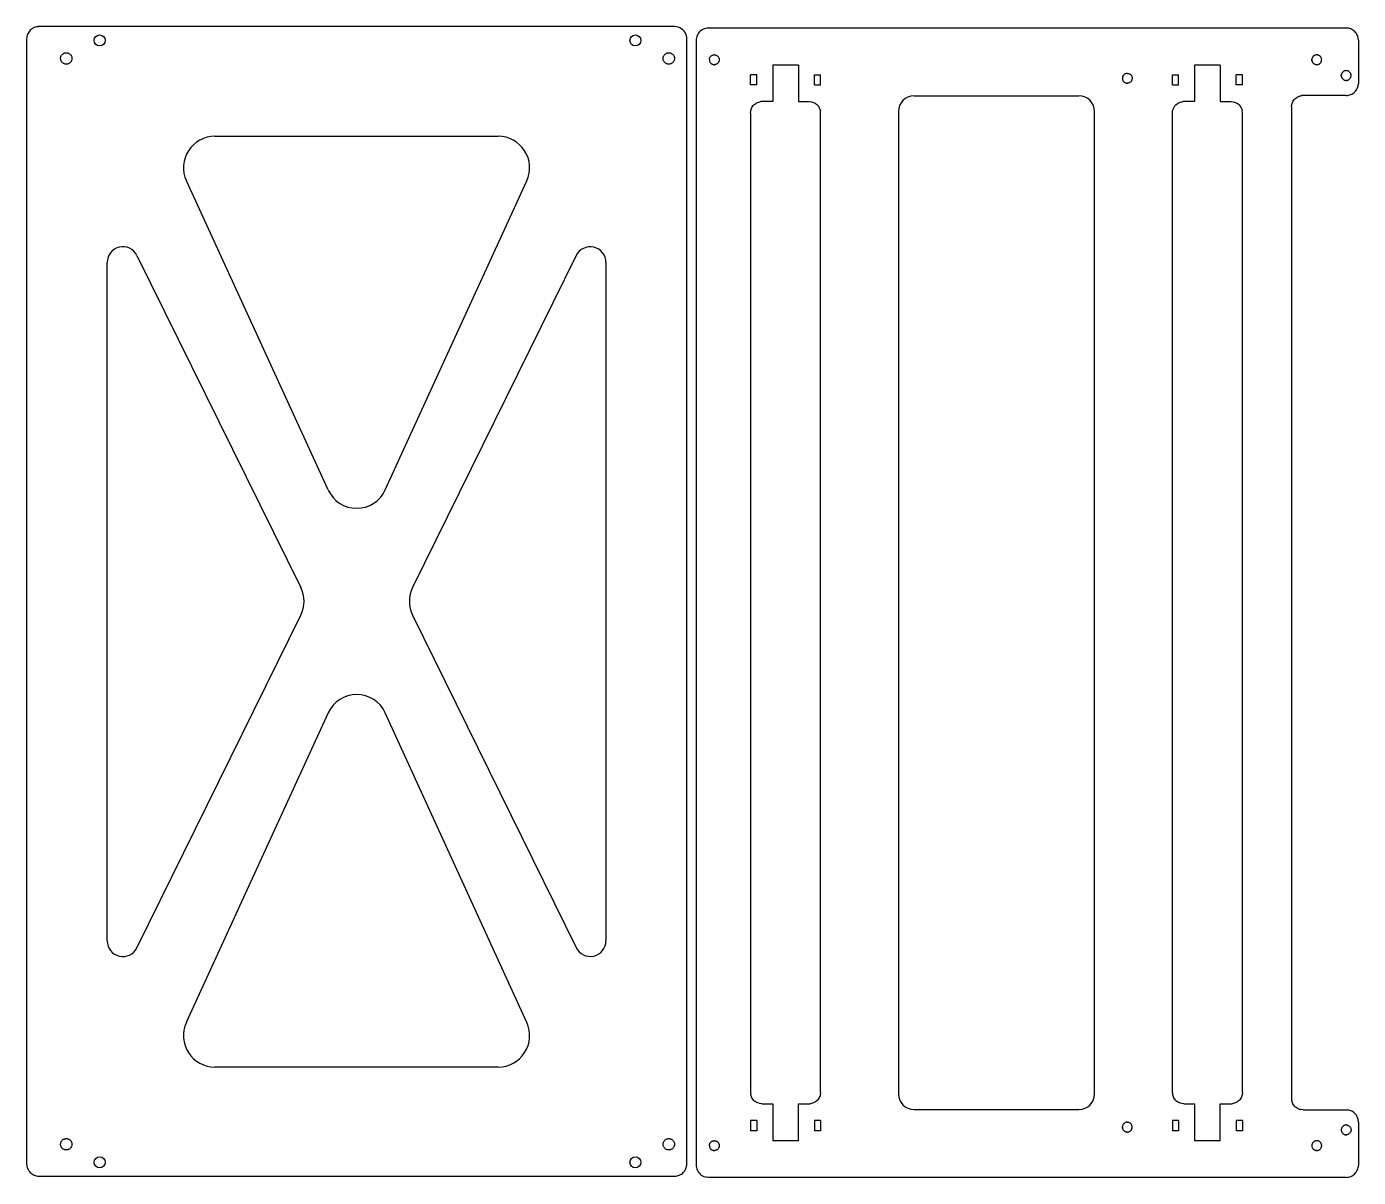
# Model space of a CAD drawing. Header units: millimetres. Extents: x -794 to 1477, y -521 to -225.
# Drawn here: x 516.4 to 855.6, y -520.2 to -227 of the extents above; entities that cross this region are included whole.
import ezdxf

# ---------------------------------------------------------------- set-up
doc = ezdxf.new("R2010")
doc.units = ezdxf.units.MM
doc.linetypes.add('HIDDEN', pattern=[9.525, 6.35, -3.175])
doc.layers.get('0').update_dxf_attribs({"color": 253, "lineweight": 70, "true_color": 0x8faf8f})
doc.layers.add('Hidden', color=98, linetype='Continuous', lineweight=70, true_color=0x054805)

msp = doc.modelspace()

# ---------------------------------------------------------------- linework, layer by layer
at = {"color": 98, "lineweight": -3, "true_color": 0x054805}
for p, q in [((518.27, -227.26), (517.99, -227.39)), ((518.55, -227.16), (518.27, -227.26)), ((518.85, -227.09), (518.55, -227.16)), ((519.15, -227.04), (518.85, -227.09)), ((519.3, -227.03), (519.15, -227.04)), ((519.38, -227.03), (519.3, -227.03)), ((519.42, -227.03), (519.38, -227.03)), ((519.43, -227.03), (519.42, -227.03)), ((681.45, -227.03), (519.45, -227.03)), ((681.91, -227.06), (681.45, -227.03)), ((682.35, -227.16), (681.91, -227.06)), ((682.77, -227.32), (682.35, -227.16)), ((516.37, -229.82), (516.36, -230.13)), ((516.36, -230.13), (516.36, -516.81)), ((516.41, -229.52), (516.37, -229.82)), ((516.49, -229.23), (516.41, -229.52)), ((516.59, -228.94), (516.49, -229.23)), ((516.72, -228.66), (516.59, -228.94)), ((516.88, -228.4), (516.72, -228.66)), ((517.06, -228.16), (516.88, -228.4)), ((517.26, -227.93), (517.06, -228.16)), ((517.49, -227.73), (517.26, -227.93)), ((517.73, -227.55), (517.49, -227.73)), ((517.99, -227.39), (517.73, -227.55)), ((683.17, -227.55), (682.77, -227.32)), ((683.53, -227.82), (683.17, -227.55)), ((683.84, -228.15), (683.53, -227.82)), ((684.1, -228.52), (683.84, -228.15)), ((684.31, -228.93), (684.1, -228.52)), ((684.46, -229.36), (684.31, -228.93)), ((684.54, -229.8), (684.46, -229.36)), ((684.55, -230.71), (684.54, -229.8)), ((684.55, -516.81), (684.55, -230.71)), ((687.01, -229.87), (686.96, -230.26)), ((686.96, -230.26), (686.96, -231.82)), ((687.11, -229.5), (687.01, -229.87)), ((687.26, -229.14), (687.11, -229.5)), ((687.45, -228.79), (687.26, -229.14)), ((687.68, -228.48), (687.45, -228.79)), ((687.95, -228.2), (687.68, -228.48)), ((688.26, -227.95), (687.95, -228.2)), ((688.59, -227.75), (688.26, -227.95)), ((688.94, -227.58), (688.59, -227.75)), ((689.31, -227.47), (688.94, -227.58)), ((689.7, -227.4), (689.31, -227.47)), ((690.09, -227.38), (689.7, -227.4)), ((852.54, -227.38), (690.09, -227.38)), ((852.84, -227.39), (852.54, -227.38)), ((853.14, -227.44), (852.84, -227.39)), ((853.44, -227.51), (853.14, -227.44)), ((853.72, -227.61), (853.44, -227.51)), ((854, -227.74), (853.72, -227.61)), ((854.26, -227.9), (854, -227.74)), ((854.5, -228.08), (854.26, -227.9)), ((854.73, -228.29), (854.5, -228.08)), ((854.93, -228.51), (854.73, -228.29)), ((855.12, -228.76), (854.93, -228.51)), ((855.27, -229.02), (855.12, -228.76)), ((855.4, -229.29), (855.27, -229.02)), ((855.5, -229.58), (855.4, -229.29)), ((855.58, -229.87), (855.5, -229.58)), ((855.62, -230.17), (855.58, -229.87)), ((855.63, -230.32), (855.62, -230.17)), ((855.64, -230.4), (855.63, -230.32)), ((855.64, -230.44), (855.64, -230.4)), ((855.64, -230.46), (855.64, -230.44)), ((855.64, -230.48), (855.64, -234.95)), ((525.33, -234.21), (525.43, -234.1)), ((525.43, -234.1), (525.53, -234.01)), ((525.53, -234.01), (525.65, -233.92)), ((525.65, -233.92), (525.77, -233.85)), ((525.77, -233.85), (525.9, -233.79)), ((525.9, -233.79), (526.03, -233.74)), ((526.03, -233.74), (526.17, -233.7)), ((526.17, -233.7), (526.31, -233.68)), ((526.31, -233.68), (526.45, -233.68)), ((526.45, -233.68), (526.6, -233.68)), ((526.6, -233.68), (526.74, -233.7)), ((526.74, -233.7), (526.88, -233.74)), ((526.88, -233.74), (527.01, -233.79)), ((527.01, -233.79), (527.14, -233.85)), ((527.14, -233.85), (527.26, -233.92)), ((527.26, -233.92), (527.37, -234.01)), ((527.37, -234.01), (527.48, -234.1)), ((527.48, -234.1), (527.58, -234.21)), ((678.83, -234.2), (678.93, -234.1)), ((678.93, -234.1), (679.03, -234.01)), ((679.03, -234.01), (679.14, -233.92)), ((679.14, -233.92), (679.26, -233.85)), ((679.26, -233.85), (679.39, -233.79)), ((679.39, -233.79), (679.52, -233.74)), ((679.52, -233.74), (679.66, -233.71)), ((679.66, -233.71), (679.8, -233.68)), ((679.8, -233.68), (679.95, -233.68)), ((679.95, -233.68), (680.09, -233.68)), ((680.09, -233.68), (680.24, -233.7)), ((680.24, -233.7), (680.37, -233.74)), ((680.37, -233.74), (680.51, -233.79)), ((680.51, -233.79), (680.64, -233.85)), ((680.64, -233.85), (680.76, -233.92)), ((680.76, -233.92), (680.87, -234.01)), ((680.87, -234.01), (680.98, -234.1)), ((680.98, -234.1), (681.07, -234.21)), ((686.96, -231.82), (686.96, -238.07)), ((525, -235.13), (525.01, -234.98)), ((525.01, -235.27), (525, -235.13)), ((525.01, -234.98), (525.03, -234.84)), ((525.03, -235.42), (525.01, -235.27)), ((525.03, -234.84), (525.07, -234.71)), ((525.07, -235.56), (525.03, -235.42)), ((525.07, -234.71), (525.11, -234.57)), ((525.12, -235.69), (525.07, -235.56)), ((525.11, -234.57), (525.18, -234.44)), ((525.18, -235.82), (525.12, -235.69)), ((525.18, -234.44), (525.25, -234.32)), ((525.25, -235.94), (525.18, -235.82)), ((525.25, -234.32), (525.33, -234.21)), ((525.34, -236.05), (525.25, -235.94)), ((525.43, -236.15), (525.34, -236.05)), ((525.53, -236.25), (525.43, -236.15)), ((525.64, -236.33), (525.53, -236.25)), ((525.76, -236.4), (525.64, -236.33)), ((525.89, -236.46), (525.76, -236.4)), ((526.02, -236.51), (525.89, -236.46)), ((526.16, -236.55), (526.02, -236.51)), ((526.31, -236.57), (526.16, -236.55)), ((526.45, -236.58), (526.31, -236.57)), ((526.74, -236.55), (526.45, -236.58)), ((526.87, -236.51), (526.74, -236.55)), ((527.01, -236.47), (526.87, -236.51)), ((527.14, -236.41), (527.01, -236.47)), ((527.26, -236.33), (527.14, -236.41)), ((527.37, -236.25), (527.26, -236.33)), ((527.48, -236.15), (527.37, -236.25)), ((527.57, -236.05), (527.48, -236.15)), ((527.66, -235.93), (527.57, -236.05)), ((527.58, -234.21), (527.66, -234.32)), ((527.66, -234.32), (527.73, -234.44)), ((527.73, -235.81), (527.66, -235.93)), ((527.73, -234.44), (527.79, -234.57)), ((527.79, -235.68), (527.73, -235.81)), ((527.79, -234.57), (527.84, -234.71)), ((527.84, -235.55), (527.79, -235.68)), ((527.84, -234.71), (527.88, -234.84)), ((527.88, -235.41), (527.84, -235.55)), ((527.88, -234.84), (527.9, -234.98)), ((527.9, -235.27), (527.88, -235.41)), ((527.9, -234.98), (527.9, -235.06)), ((527.9, -235.06), (527.9, -235.09)), ((527.9, -235.09), (527.9, -235.11)), ((527.9, -235.13), (527.9, -235.27)), ((678.5, -235.13), (678.51, -234.98)), ((678.53, -235.41), (678.5, -235.13)), ((678.51, -234.98), (678.53, -234.83)), ((678.53, -234.83), (678.57, -234.7)), ((678.56, -235.55), (678.53, -235.41)), ((678.61, -235.68), (678.56, -235.55)), ((678.57, -234.7), (678.62, -234.56)), ((678.67, -235.81), (678.61, -235.68)), ((678.62, -234.56), (678.68, -234.44)), ((678.75, -235.93), (678.67, -235.81)), ((678.68, -234.44), (678.75, -234.32)), ((678.75, -234.32), (678.83, -234.2)), ((678.83, -236.05), (678.75, -235.93)), ((678.93, -236.15), (678.83, -236.05)), ((679.03, -236.25), (678.93, -236.15)), ((679.15, -236.33), (679.03, -236.25)), ((679.27, -236.41), (679.15, -236.33)), ((679.4, -236.47), (679.27, -236.41)), ((679.53, -236.51), (679.4, -236.47)), ((679.67, -236.55), (679.53, -236.51)), ((679.81, -236.57), (679.67, -236.55)), ((679.95, -236.58), (679.81, -236.57)), ((679.99, -236.58), (679.97, -236.58)), ((680.02, -236.57), (679.99, -236.58)), ((680.09, -236.57), (680.02, -236.57)), ((680.24, -236.55), (680.09, -236.57)), ((680.37, -236.51), (680.24, -236.55)), ((680.51, -236.47), (680.37, -236.51)), ((680.64, -236.41), (680.51, -236.47)), ((680.76, -236.33), (680.64, -236.41)), ((680.87, -236.25), (680.76, -236.33)), ((680.98, -236.15), (680.87, -236.25)), ((681.07, -236.05), (680.98, -236.15)), ((681.07, -234.21), (681.16, -234.32)), ((681.16, -235.93), (681.07, -236.05)), ((681.16, -234.32), (681.23, -234.44)), ((681.23, -235.81), (681.16, -235.93)), ((681.23, -234.44), (681.29, -234.57)), ((681.29, -235.68), (681.23, -235.81)), ((681.29, -234.57), (681.34, -234.71)), ((681.34, -235.55), (681.29, -235.68)), ((681.34, -234.71), (681.38, -234.84)), ((681.38, -235.41), (681.34, -235.55)), ((681.38, -234.84), (681.4, -234.98)), ((681.4, -235.27), (681.38, -235.41)), ((681.4, -234.98), (681.4, -235.13)), ((681.4, -235.13), (681.4, -235.27)), ((690.3, -235.45), (690.31, -235.42)), ((690.3, -235.47), (690.3, -235.45)), ((690.3, -235.48), (690.31, -235.6)), ((690.31, -235.35), (690.33, -235.23)), ((690.31, -235.42), (690.31, -235.35)), ((690.31, -235.6), (690.33, -235.73)), ((690.33, -235.23), (690.36, -235.11)), ((690.33, -235.73), (690.36, -235.85)), ((690.36, -235.11), (690.4, -235)), ((690.36, -235.85), (690.4, -235.96)), ((690.4, -235), (690.45, -234.89)), ((690.4, -235.96), (690.45, -236.07)), ((690.45, -234.89), (690.51, -234.78)), ((690.45, -236.07), (690.52, -236.18)), ((690.51, -234.78), (690.59, -234.68)), ((690.52, -236.18), (690.59, -236.27)), ((690.59, -234.68), (690.67, -234.59)), ((690.59, -236.27), (690.67, -236.36)), ((690.67, -234.59), (690.76, -234.51)), ((690.67, -236.36), (690.76, -236.44)), ((690.76, -234.51), (690.86, -234.44)), ((690.76, -236.44), (690.86, -236.51)), ((690.86, -234.44), (690.96, -234.37)), ((690.86, -236.51), (690.96, -236.58)), ((690.96, -234.37), (691.08, -234.32)), ((690.96, -236.58), (691.07, -236.63)), ((691.07, -236.63), (691.18, -236.67)), ((691.08, -234.32), (691.19, -234.28)), ((691.18, -236.67), (691.3, -236.7)), ((691.19, -234.28), (691.31, -234.25)), ((691.3, -236.7), (691.43, -236.72)), ((691.31, -234.25), (691.43, -234.23)), ((691.55, -234.23), (691.43, -234.23)), ((691.55, -236.73), (691.43, -236.72)), ((691.55, -236.73), (691.68, -236.72)), ((691.57, -234.23), (691.58, -234.23)), ((691.58, -234.23), (691.62, -234.23)), ((691.62, -234.23), (691.68, -234.23)), ((691.68, -234.23), (691.8, -234.25)), ((691.8, -236.7), (691.68, -236.72)), ((691.8, -234.25), (691.92, -234.28)), ((691.92, -236.67), (691.8, -236.7)), ((691.92, -234.28), (692.03, -234.32)), ((692.03, -236.63), (691.92, -236.67)), ((692.03, -234.32), (692.14, -234.37)), ((692.14, -236.58), (692.03, -236.63)), ((692.14, -234.37), (692.25, -234.44)), ((692.25, -236.52), (692.14, -236.58)), ((692.25, -234.44), (692.35, -234.51)), ((692.35, -236.44), (692.25, -236.52)), ((692.35, -234.51), (692.44, -234.59)), ((692.44, -236.36), (692.35, -236.44)), ((692.44, -234.59), (692.52, -234.68)), ((692.52, -236.27), (692.44, -236.36)), ((692.52, -234.68), (692.59, -234.78)), ((692.59, -236.17), (692.52, -236.27)), ((692.59, -234.78), (692.66, -234.89)), ((692.66, -236.07), (692.59, -236.17)), ((692.66, -234.89), (692.71, -235)), ((692.71, -235.95), (692.66, -236.07)), ((692.71, -235), (692.75, -235.11)), ((692.75, -235.84), (692.71, -235.95)), ((692.75, -235.11), (692.78, -235.23)), ((692.78, -235.72), (692.75, -235.84)), ((692.78, -235.23), (692.8, -235.35)), ((692.8, -235.6), (692.78, -235.72)), ((692.8, -235.35), (692.8, -235.48)), ((692.8, -235.48), (692.8, -235.6)), ((706.43, -236.82), (706.43, -246.12)), ((712.97, -236.82), (706.43, -236.82)), ((712.97, -236.82), (712.97, -246.12)), ((813.92, -236.82), (813.92, -246.12)), ((820.46, -236.82), (813.92, -236.82)), ((820.46, -236.82), (820.46, -246.12)), ((843.81, -235.22), (843.79, -235.35)), ((843.79, -235.48), (843.79, -235.35)), ((843.79, -235.48), (843.81, -235.72)), ((843.84, -235.1), (843.81, -235.22)), ((843.81, -235.72), (843.84, -235.84)), ((843.89, -234.99), (843.84, -235.1)), ((843.84, -235.84), (843.88, -235.95)), ((843.88, -235.95), (843.94, -236.07)), ((843.94, -234.88), (843.89, -234.99)), ((844, -234.78), (843.94, -234.88)), ((843.94, -236.07), (844, -236.17)), ((844.07, -234.68), (844, -234.78)), ((844, -236.17), (844.07, -236.27)), ((844.15, -234.59), (844.07, -234.68)), ((844.07, -236.27), (844.15, -236.36)), ((844.24, -234.51), (844.15, -234.59)), ((844.15, -236.36), (844.25, -236.44)), ((844.34, -234.44), (844.24, -234.51)), ((844.25, -236.44), (844.34, -236.52)), ((844.44, -234.38), (844.34, -234.44)), ((844.34, -236.52), (844.45, -236.58)), ((844.55, -234.32), (844.44, -234.38)), ((844.45, -236.58), (844.56, -236.63)), ((844.67, -234.28), (844.55, -234.32)), ((844.56, -236.63), (844.68, -236.67)), ((844.79, -234.25), (844.67, -234.28)), ((844.68, -236.67), (844.79, -236.7)), ((844.91, -234.23), (844.79, -234.25)), ((844.79, -236.7), (844.92, -236.72)), ((845.04, -234.23), (844.91, -234.23)), ((845.04, -236.73), (844.92, -236.72)), ((845.04, -234.23), (845.16, -234.23)), ((845.04, -236.73), (845.05, -236.73)), ((845.05, -236.73), (845.07, -236.73)), ((845.07, -236.73), (845.1, -236.72)), ((845.1, -236.72), (845.16, -236.72)), ((845.28, -234.25), (845.16, -234.23)), ((845.16, -236.72), (845.28, -236.7)), ((845.4, -234.28), (845.28, -234.25)), ((845.28, -236.7), (845.4, -236.67)), ((845.52, -234.32), (845.4, -234.28)), ((845.4, -236.67), (845.52, -236.63)), ((845.63, -234.37), (845.52, -234.32)), ((845.52, -236.63), (845.63, -236.58)), ((845.73, -234.44), (845.63, -234.37)), ((845.63, -236.58), (845.73, -236.52)), ((845.83, -234.51), (845.73, -234.44)), ((845.73, -236.52), (845.83, -236.44)), ((845.92, -234.59), (845.83, -234.51)), ((845.83, -236.44), (845.92, -236.36)), ((846, -234.68), (845.92, -234.59)), ((845.92, -236.36), (846, -236.27)), ((846.08, -234.78), (846, -234.68)), ((846.08, -236.17), (846, -236.27)), ((846.14, -234.89), (846.08, -234.78)), ((846.08, -236.17), (846.14, -236.07)), ((846.19, -235), (846.14, -234.89)), ((846.14, -236.07), (846.19, -235.95)), ((846.23, -235.11), (846.19, -235)), ((846.19, -235.95), (846.23, -235.84)), ((846.26, -235.23), (846.23, -235.11)), ((846.23, -235.84), (846.26, -235.72)), ((846.28, -235.35), (846.26, -235.23)), ((846.26, -235.72), (846.28, -235.6)), ((846.29, -235.48), (846.28, -235.35)), ((846.28, -235.6), (846.29, -235.48)), ((855.64, -234.95), (855.64, -235.98)), ((855.64, -235.98), (855.64, -237)), ((855.64, -237), (855.64, -238)), ((686.96, -238.07), (686.96, -515.76)), ((700.8, -241.87), (700.8, -239.27)), ((702.35, -239.27), (700.8, -239.27)), ((702.35, -241.87), (702.35, -239.27)), ((717.05, -241.87), (717.05, -239.27)), ((717.05, -239.27), (718.6, -239.27)), ((718.6, -241.87), (718.6, -239.27)), ((795.52, -240.11), (795.51, -240.14)), ((795.51, -240.14), (795.51, -240.16)), ((795.51, -240.18), (795.52, -240.3)), ((795.54, -239.93), (795.52, -240.05)), ((795.52, -240.05), (795.52, -240.11)), ((795.52, -240.3), (795.54, -240.43)), ((795.57, -239.81), (795.54, -239.93)), ((795.54, -240.43), (795.57, -240.55)), ((795.61, -239.7), (795.57, -239.81)), ((795.57, -240.55), (795.61, -240.66)), ((795.66, -239.59), (795.61, -239.7)), ((795.61, -240.66), (795.66, -240.77)), ((795.72, -239.48), (795.66, -239.59)), ((795.66, -240.77), (795.73, -240.87)), ((795.8, -239.38), (795.72, -239.48)), ((795.73, -240.87), (795.8, -240.97)), ((795.88, -239.29), (795.8, -239.38)), ((795.97, -239.21), (795.88, -239.29)), ((796.07, -239.14), (795.97, -239.21)), ((796.17, -239.07), (796.07, -239.14)), ((796.28, -239.02), (796.17, -239.07)), ((796.4, -238.98), (796.28, -239.02)), ((796.52, -238.95), (796.4, -238.98)), ((796.64, -238.93), (796.52, -238.95)), ((796.76, -238.93), (796.64, -238.93)), ((796.78, -238.93), (796.79, -238.93)), ((796.79, -238.93), (796.82, -238.93)), ((796.82, -238.93), (796.89, -238.93)), ((796.89, -238.93), (797.01, -238.95)), ((797.01, -238.95), (797.13, -238.98)), ((797.13, -238.98), (797.24, -239.02)), ((797.24, -239.02), (797.35, -239.07)), ((797.35, -239.07), (797.46, -239.14)), ((797.46, -239.14), (797.56, -239.21)), ((797.56, -239.21), (797.65, -239.29)), ((797.65, -239.29), (797.73, -239.38)), ((797.73, -239.38), (797.8, -239.48)), ((797.8, -240.87), (797.73, -240.97)), ((797.8, -239.48), (797.87, -239.59)), ((797.87, -240.76), (797.8, -240.87)), ((797.87, -239.59), (797.92, -239.7)), ((797.92, -240.65), (797.87, -240.76)), ((797.92, -239.7), (797.96, -239.81)), ((797.96, -240.54), (797.92, -240.65)), ((797.96, -239.81), (797.99, -239.93)), ((797.99, -240.42), (797.96, -240.54)), ((797.99, -239.93), (798.01, -240.05)), ((798.01, -240.3), (797.99, -240.42)), ((798.01, -240.05), (798.01, -240.18)), ((798.01, -240.18), (798.01, -240.3)), ((808.29, -241.87), (808.29, -239.27)), ((808.29, -239.27), (809.84, -239.27)), ((809.84, -241.87), (809.84, -239.27)), ((826.09, -239.27), (824.54, -239.27)), ((824.54, -241.87), (824.54, -239.27)), ((826.09, -241.87), (826.09, -239.27)), ((851.31, -239.22), (851.29, -239.35)), ((851.29, -239.48), (851.29, -239.35)), ((851.29, -239.48), (851.31, -239.72)), ((851.34, -239.1), (851.31, -239.22)), ((851.31, -239.72), (851.34, -239.84)), ((851.39, -238.99), (851.34, -239.1)), ((851.34, -239.84), (851.38, -239.95)), ((851.38, -239.95), (851.43, -240.06)), ((851.44, -238.88), (851.39, -238.99)), ((851.43, -240.06), (851.5, -240.17)), ((851.5, -238.78), (851.44, -238.88)), ((851.57, -238.68), (851.5, -238.78)), ((851.5, -240.17), (851.57, -240.27)), ((851.65, -238.59), (851.57, -238.68)), ((851.57, -240.27), (851.65, -240.36)), ((851.74, -238.51), (851.65, -238.59)), ((851.65, -240.36), (851.74, -240.44)), ((851.84, -238.44), (851.74, -238.51)), ((851.74, -240.44), (851.84, -240.51)), ((851.94, -238.38), (851.84, -238.44)), ((851.84, -240.51), (851.95, -240.58)), ((852.05, -238.32), (851.94, -238.38)), ((851.95, -240.58), (852.06, -240.63)), ((852.17, -238.28), (852.05, -238.32)), ((852.06, -240.63), (852.17, -240.67)), ((852.29, -238.25), (852.17, -238.28)), ((852.17, -240.67), (852.29, -240.7)), ((852.41, -238.23), (852.29, -238.25)), ((852.29, -240.7), (852.41, -240.72)), ((852.54, -238.23), (852.41, -238.23)), ((852.54, -240.73), (852.41, -240.72)), ((852.54, -238.23), (852.66, -238.23)), ((852.55, -240.73), (852.57, -240.73)), ((852.57, -240.73), (852.6, -240.72)), ((852.6, -240.72), (852.66, -240.72)), ((852.78, -238.25), (852.66, -238.23)), ((852.66, -240.72), (852.78, -240.7)), ((852.9, -238.28), (852.78, -238.25)), ((852.78, -240.7), (852.9, -240.67)), ((853.02, -238.32), (852.9, -238.28)), ((852.9, -240.67), (853.02, -240.63)), ((853.13, -238.37), (853.02, -238.32)), ((853.02, -240.63), (853.13, -240.58)), ((853.23, -238.44), (853.13, -238.37)), ((853.13, -240.58), (853.23, -240.51)), ((853.33, -238.51), (853.23, -238.44)), ((853.23, -240.51), (853.33, -240.44)), ((853.42, -238.59), (853.33, -238.51)), ((853.33, -240.44), (853.42, -240.36)), ((853.5, -238.68), (853.42, -238.59)), ((853.42, -240.36), (853.5, -240.27)), ((853.58, -238.78), (853.5, -238.68)), ((853.58, -240.17), (853.5, -240.27)), ((853.64, -238.89), (853.58, -238.78)), ((853.58, -240.17), (853.64, -240.06)), ((853.69, -239), (853.64, -238.89)), ((853.64, -240.06), (853.69, -239.95)), ((853.73, -239.11), (853.69, -239)), ((853.69, -239.95), (853.73, -239.84)), ((853.76, -239.23), (853.73, -239.11)), ((853.73, -239.84), (853.76, -239.72)), ((853.78, -239.35), (853.76, -239.23)), ((853.76, -239.72), (853.78, -239.6)), ((853.79, -239.48), (853.78, -239.35)), ((853.78, -239.6), (853.79, -239.48)), ((855.64, -238), (855.64, -238.92)), ((855.64, -238.92), (855.64, -239.76)), ((855.64, -239.76), (855.64, -240.13)), ((855.64, -240.13), (855.64, -240.46)), ((855.64, -240.46), (855.64, -240.75)), ((855.64, -240.75), (855.64, -241)), ((702.35, -241.87), (700.8, -241.87)), ((717.05, -241.87), (718.6, -241.87)), ((795.8, -240.97), (795.88, -241.06)), ((795.88, -241.06), (795.97, -241.14)), ((795.97, -241.14), (796.06, -241.21)), ((796.06, -241.21), (796.17, -241.27)), ((796.17, -241.27), (796.28, -241.33)), ((796.28, -241.33), (796.39, -241.37)), ((796.39, -241.37), (796.51, -241.4)), ((796.51, -241.4), (796.64, -241.42)), ((796.76, -241.43), (796.64, -241.42)), ((796.76, -241.43), (796.89, -241.42)), ((797.01, -241.4), (796.89, -241.42)), ((797.13, -241.37), (797.01, -241.4)), ((797.24, -241.33), (797.13, -241.37)), ((797.35, -241.28), (797.24, -241.33)), ((797.46, -241.21), (797.35, -241.28)), ((797.56, -241.14), (797.46, -241.21)), ((797.65, -241.06), (797.56, -241.14)), ((797.73, -240.97), (797.65, -241.06)), ((808.29, -241.87), (809.84, -241.87)), ((826.09, -241.87), (824.54, -241.87)), ((853.72, -244.34), (854, -244.21)), ((854, -244.21), (854.26, -244.05)), ((854.26, -244.05), (854.5, -243.87)), ((854.5, -243.87), (854.73, -243.67)), ((854.73, -243.67), (854.93, -243.44)), ((854.93, -243.44), (855.11, -243.2)), ((855.11, -243.2), (855.27, -242.94)), ((855.27, -242.94), (855.4, -242.66)), ((855.4, -242.66), (855.5, -242.38)), ((855.5, -242.38), (855.58, -242.08)), ((855.58, -242.08), (855.62, -241.78)), ((855.64, -241.48), (855.62, -241.78)), ((855.64, -241), (855.64, -241.2)), ((855.64, -241.2), (855.64, -241.35)), ((855.64, -241.35), (855.64, -241.44)), ((855.64, -241.44), (855.64, -241.47)), ((701.02, -247.87), (701.15, -247.62)), ((701.15, -247.62), (701.29, -247.38)), ((701.29, -247.38), (701.46, -247.16)), ((701.65, -246.95), (701.46, -247.16)), ((701.65, -246.95), (702.09, -246.6)), ((702.09, -246.6), (702.34, -246.45)), ((702.34, -246.45), (702.6, -246.33)), ((702.6, -246.33), (702.86, -246.24)), ((702.86, -246.24), (703.14, -246.17)), ((703.14, -246.17), (703.42, -246.13)), ((703.7, -246.12), (703.42, -246.13)), ((706.43, -246.12), (703.7, -246.12)), ((712.97, -246.12), (715.72, -246.12)), ((715.72, -246.12), (716.28, -246.18)), ((716.28, -246.18), (716.56, -246.25)), ((716.56, -246.25), (716.82, -246.34)), ((716.82, -246.34), (717.08, -246.46)), ((717.08, -246.46), (717.32, -246.61)), ((717.32, -246.61), (717.55, -246.77)), ((717.76, -246.96), (717.55, -246.77)), ((717.76, -246.96), (718.06, -247.3)), ((718.06, -247.3), (718.29, -247.68)), ((742.45, -244.67), (784.44, -244.67)), ((808.51, -247.88), (808.68, -247.54)), ((808.68, -247.54), (808.89, -247.23)), ((809.14, -246.95), (808.89, -247.23)), ((809.14, -246.95), (809.58, -246.6)), ((809.58, -246.6), (809.83, -246.45)), ((809.83, -246.45), (810.08, -246.33)), ((810.08, -246.33), (810.35, -246.24)), ((810.35, -246.24), (810.63, -246.17)), ((810.63, -246.17), (810.91, -246.13)), ((811.19, -246.12), (810.91, -246.13)), ((813.92, -246.12), (811.19, -246.12)), ((820.46, -246.12), (823.21, -246.12)), ((823.21, -246.12), (823.78, -246.18)), ((823.78, -246.18), (824.05, -246.25)), ((824.05, -246.25), (824.32, -246.34)), ((824.32, -246.34), (824.58, -246.46)), ((824.58, -246.46), (824.82, -246.61)), ((824.82, -246.61), (825.05, -246.78)), ((825.26, -246.97), (825.05, -246.78)), ((825.26, -246.97), (825.55, -247.31)), ((825.55, -247.31), (825.78, -247.68)), ((838.64, -247.48), (838.69, -246.91)), ((838.64, -247.48), (838.64, -500.14)), ((838.69, -246.91), (838.76, -246.63)), ((838.76, -246.63), (838.86, -246.36)), ((838.86, -246.36), (838.98, -246.11)), ((838.98, -246.11), (839.13, -245.86)), ((839.13, -245.86), (839.3, -245.63)), ((839.49, -245.42), (839.3, -245.63)), ((839.49, -245.42), (839.93, -245.06)), ((839.93, -245.06), (840.17, -244.92)), ((840.17, -244.92), (840.43, -244.79)), ((840.43, -244.79), (840.7, -244.7)), ((840.7, -244.7), (840.97, -244.63)), ((840.97, -244.63), (841.26, -244.59)), ((841.54, -244.57), (841.26, -244.59)), ((852.54, -244.57), (841.54, -244.57)), ((852.54, -244.57), (852.54, -244.57)), ((852.56, -244.57), (852.58, -244.57)), ((852.58, -244.57), (852.61, -244.57)), ((852.61, -244.57), (852.69, -244.57)), ((852.69, -244.57), (852.84, -244.56)), ((852.84, -244.56), (853.14, -244.51)), ((853.14, -244.51), (853.44, -244.44)), ((853.44, -244.44), (853.72, -244.34)), ((700.8, -248.96), (700.86, -248.41)), ((700.8, -248.96), (700.8, -260.21)), ((700.86, -248.41), (700.93, -248.14)), ((700.93, -248.14), (701.02, -247.87)), ((718.29, -247.68), (718.46, -248.09)), ((718.46, -248.09), (718.57, -248.52)), ((718.6, -248.96), (718.57, -248.52)), ((718.6, -498.65), (718.6, -248.96)), ((738.45, -248.67), (738.45, -498.95)), ((788.44, -498.95), (788.44, -248.67)), ((808.29, -248.98), (808.31, -248.61)), ((808.29, -498.65), (808.29, -248.98)), ((808.31, -248.61), (808.39, -248.24)), ((808.39, -248.24), (808.51, -247.88)), ((825.78, -247.68), (825.95, -248.09)), ((825.95, -248.09), (826.06, -248.52)), ((826.09, -248.96), (826.06, -248.52)), ((826.09, -498.65), (826.09, -248.96)), ((564.32, -254.97), (636.5, -254.97)), ((700.8, -260.21), (700.8, -498.65)), ((593.17, -345.09), (557.05, -266.3)), ((607.72, -345.08), (643.77, -266.3)), ((536.86, -459.97), (536.86, -287.11)), ((544.44, -285.33), (586.21, -369.93)), ((656.37, -285.37), (614.69, -369.93)), ((663.95, -287.14), (663.95, -459.94)), ((544.44, -461.74), (586.21, -377.01)), ((614.69, -377), (656.36, -461.7)), ((593.17, -401.87), (557.04, -480.8)), ((643.78, -480.81), (607.72, -401.88)), ((636.5, -492.13), (564.32, -492.13)), ((700.8, -498.65), (700.82, -498.93)), ((718.6, -498.65), (718.55, -499.21)), ((808.29, -498.65), (808.31, -498.93)), ((826.09, -498.65), (826.04, -499.21)), ((700.86, -499.21), (700.82, -498.93)), ((700.93, -499.48), (700.86, -499.21)), ((701.02, -499.74), (700.93, -499.48)), ((701.15, -499.99), (701.02, -499.74)), ((701.29, -500.23), (701.15, -499.99)), ((701.65, -500.66), (701.29, -500.23)), ((701.65, -500.66), (701.86, -500.85)), ((702.09, -501.02), (701.86, -500.85)), ((702.34, -501.16), (702.09, -501.02)), ((702.6, -501.28), (702.34, -501.16)), ((702.86, -501.37), (702.6, -501.28)), ((703.14, -501.44), (702.86, -501.37)), ((703.7, -501.5), (703.14, -501.44)), ((703.7, -501.5), (706.43, -501.5)), ((706.43, -501.5), (706.43, -510.8)), ((712.97, -501.5), (715.7, -501.5)), ((712.97, -510.8), (712.97, -501.5)), ((715.7, -501.5), (715.98, -501.48)), ((716.26, -501.44), (715.98, -501.48)), ((716.54, -501.37), (716.26, -501.44)), ((716.81, -501.28), (716.54, -501.37)), ((717.07, -501.16), (716.81, -501.28)), ((717.31, -501.02), (717.07, -501.16)), ((717.75, -500.66), (717.31, -501.02)), ((717.75, -500.66), (717.94, -500.46)), ((718.11, -500.23), (717.94, -500.46)), ((718.26, -499.99), (718.11, -500.23)), ((718.38, -499.74), (718.26, -499.99)), ((718.48, -499.48), (718.38, -499.74)), ((718.55, -499.21), (718.48, -499.48)), ((808.35, -499.21), (808.31, -498.93)), ((808.42, -499.48), (808.35, -499.21)), ((808.51, -499.74), (808.42, -499.48)), ((808.64, -499.99), (808.51, -499.74)), ((808.78, -500.23), (808.64, -499.99)), ((809.14, -500.66), (808.78, -500.23)), ((809.14, -500.66), (809.35, -500.85)), ((809.58, -501.02), (809.35, -500.85)), ((809.83, -501.16), (809.58, -501.02)), ((810.08, -501.28), (809.83, -501.16)), ((810.35, -501.37), (810.08, -501.28)), ((810.63, -501.44), (810.35, -501.37)), ((811.19, -501.5), (810.63, -501.44)), ((811.19, -501.5), (813.92, -501.5)), ((813.92, -501.5), (813.92, -510.8)), ((820.46, -501.5), (823.19, -501.5)), ((820.46, -510.8), (820.46, -501.5)), ((823.19, -501.5), (823.47, -501.48)), ((823.75, -501.44), (823.47, -501.48)), ((824.03, -501.37), (823.75, -501.44)), ((824.3, -501.28), (824.03, -501.37)), ((824.56, -501.16), (824.3, -501.28)), ((824.8, -501.02), (824.56, -501.16)), ((825.24, -500.66), (824.8, -501.02)), ((825.24, -500.66), (825.43, -500.46)), ((825.6, -500.23), (825.43, -500.46)), ((825.75, -499.99), (825.6, -500.23)), ((825.87, -499.74), (825.75, -499.99)), ((825.97, -499.48), (825.87, -499.74)), ((826.04, -499.21), (825.97, -499.48)), ((838.64, -500.14), (838.65, -500.42)), ((838.69, -500.7), (838.65, -500.42)), ((838.76, -500.98), (838.69, -500.7)), ((838.86, -501.25), (838.76, -500.98)), ((838.98, -501.51), (838.86, -501.25)), ((839.13, -501.75), (838.98, -501.51)), ((839.49, -502.19), (839.13, -501.75)), ((742.45, -502.95), (784.44, -502.95)), ((839.49, -502.19), (839.7, -502.38)), ((839.93, -502.55), (839.7, -502.38)), ((840.17, -502.7), (839.93, -502.55)), ((840.43, -502.82), (840.17, -502.7)), ((840.7, -502.91), (840.43, -502.82)), ((840.97, -502.98), (840.7, -502.91)), ((841.54, -503.04), (840.97, -502.98)), ((841.54, -503.04), (852.54, -503.04)), ((852.54, -503.04), (852.84, -503.05)), ((853.14, -503.1), (852.84, -503.05)), ((853.44, -503.17), (853.14, -503.1)), ((853.72, -503.27), (853.44, -503.17)), ((854, -503.4), (853.72, -503.27)), ((854.26, -503.56), (854, -503.4)), ((854.5, -503.74), (854.26, -503.56)), ((854.73, -503.95), (854.5, -503.74)), ((854.93, -504.17), (854.73, -503.95)), ((855.12, -504.42), (854.93, -504.17)), ((855.27, -504.68), (855.12, -504.42)), ((855.4, -504.95), (855.27, -504.68)), ((855.5, -505.24), (855.4, -504.95)), ((855.58, -505.53), (855.5, -505.24)), ((700.8, -505.75), (700.8, -508.35)), ((702.35, -505.75), (700.8, -505.75)), ((702.35, -508.35), (700.8, -508.35)), ((702.35, -505.75), (702.35, -508.35)), ((717.05, -505.75), (717.05, -508.35)), ((718.6, -505.75), (717.05, -505.75)), ((718.6, -508.35), (717.05, -508.35)), ((718.6, -505.75), (718.6, -508.35)), ((795.51, -507.44), (795.52, -507.31)), ((795.51, -507.44), (795.54, -507.68)), ((795.54, -507.18), (795.52, -507.31)), ((795.57, -507.07), (795.54, -507.18)), ((795.54, -507.68), (795.57, -507.8)), ((795.61, -506.95), (795.57, -507.07)), ((795.57, -507.8), (795.61, -507.92)), ((795.66, -506.84), (795.61, -506.95)), ((795.61, -507.92), (795.66, -508.03)), ((795.73, -506.74), (795.66, -506.84)), ((795.66, -508.03), (795.72, -508.13)), ((795.72, -508.13), (795.8, -508.23)), ((795.8, -506.64), (795.73, -506.74)), ((795.88, -506.55), (795.8, -506.64)), ((795.8, -508.23), (795.88, -508.32)), ((795.97, -506.47), (795.88, -506.55)), ((795.88, -508.32), (795.97, -508.4)), ((796.06, -506.4), (795.97, -506.47)), ((795.97, -508.4), (796.07, -508.48)), ((796.17, -506.34), (796.06, -506.4)), ((796.07, -508.48), (796.17, -508.54)), ((796.28, -506.29), (796.17, -506.34)), ((796.17, -508.54), (796.28, -508.59)), ((796.39, -506.24), (796.28, -506.29)), ((796.28, -508.59), (796.4, -508.63)), ((796.51, -506.21), (796.39, -506.24)), ((796.4, -508.63), (796.52, -508.66)), ((796.64, -506.19), (796.51, -506.21)), ((796.52, -508.66), (796.64, -508.68)), ((796.76, -506.19), (796.64, -506.19)), ((796.76, -508.69), (796.64, -508.68)), ((796.76, -506.19), (796.89, -506.19)), ((796.78, -508.69), (796.79, -508.69)), ((796.79, -508.69), (796.82, -508.69)), ((796.82, -508.69), (796.89, -508.68)), ((797.01, -506.21), (796.89, -506.19)), ((796.89, -508.68), (797.01, -508.66)), ((797.13, -506.24), (797.01, -506.21)), ((797.01, -508.66), (797.13, -508.63)), ((797.24, -506.28), (797.13, -506.24)), ((797.13, -508.63), (797.24, -508.59)), ((797.35, -506.33), (797.24, -506.28)), ((797.24, -508.59), (797.35, -508.54)), ((797.46, -506.4), (797.35, -506.33)), ((797.35, -508.54), (797.46, -508.48)), ((797.56, -506.47), (797.46, -506.4)), ((797.46, -508.48), (797.56, -508.4)), ((797.65, -506.55), (797.56, -506.47)), ((797.56, -508.4), (797.65, -508.32)), ((797.73, -506.64), (797.65, -506.55)), ((797.65, -508.32), (797.73, -508.23)), ((797.8, -506.74), (797.73, -506.64)), ((797.8, -508.13), (797.73, -508.23)), ((797.87, -506.85), (797.8, -506.74)), ((797.8, -508.13), (797.87, -508.03)), ((797.92, -506.96), (797.87, -506.85)), ((797.87, -508.03), (797.92, -507.92)), ((797.96, -507.07), (797.92, -506.96)), ((797.92, -507.92), (797.96, -507.8)), ((797.99, -507.19), (797.96, -507.07)), ((797.96, -507.8), (797.99, -507.68)), ((798.01, -507.31), (797.99, -507.19)), ((797.99, -507.68), (798.01, -507.56)), ((798.01, -507.44), (798.01, -507.31)), ((798.01, -507.56), (798.01, -507.44)), ((809.84, -505.75), (808.29, -505.75)), ((808.29, -505.75), (808.29, -508.35)), ((809.84, -508.35), (808.29, -508.35)), ((809.84, -505.75), (809.84, -508.35)), ((824.54, -505.75), (824.54, -508.35)), ((826.09, -505.75), (824.54, -505.75)), ((826.09, -508.35), (824.54, -508.35)), ((826.09, -505.75), (826.09, -508.35)), ((851.31, -507.89), (851.29, -508.02)), ((851.29, -508.02), (851.29, -508.08)), ((851.29, -508.08), (851.29, -508.11)), ((851.29, -508.11), (851.29, -508.12)), ((851.29, -508.14), (851.29, -508.27)), ((851.29, -508.27), (851.31, -508.39)), ((851.34, -507.78), (851.31, -507.89)), ((851.31, -508.39), (851.34, -508.51)), ((851.38, -507.66), (851.34, -507.78)), ((851.34, -508.51), (851.39, -508.62)), ((851.43, -507.55), (851.38, -507.66)), ((851.39, -508.62), (851.44, -508.73)), ((851.5, -507.44), (851.43, -507.55)), ((851.44, -508.73), (851.5, -508.84)), ((851.57, -507.35), (851.5, -507.44)), ((851.5, -508.84), (851.57, -508.93)), ((851.65, -507.25), (851.57, -507.35)), ((851.74, -507.17), (851.65, -507.25)), ((851.84, -507.1), (851.74, -507.17)), ((851.95, -507.04), (851.84, -507.1)), ((852.06, -506.98), (851.95, -507.04)), ((852.17, -506.94), (852.06, -506.98)), ((852.29, -506.91), (852.17, -506.94)), ((852.42, -506.89), (852.29, -506.91)), ((852.54, -506.89), (852.42, -506.89)), ((852.55, -506.89), (852.57, -506.89)), ((852.57, -506.89), (852.6, -506.89)), ((852.6, -506.89), (852.66, -506.89)), ((852.66, -506.89), (852.78, -506.91)), ((852.78, -506.91), (852.9, -506.94)), ((852.9, -506.94), (853.02, -506.98)), ((853.02, -506.98), (853.13, -507.04)), ((853.13, -507.04), (853.23, -507.1)), ((853.23, -507.1), (853.33, -507.17)), ((853.33, -507.17), (853.42, -507.25)), ((853.42, -507.25), (853.5, -507.34)), ((853.5, -507.34), (853.58, -507.44)), ((853.58, -508.83), (853.5, -508.93)), ((853.58, -507.44), (853.64, -507.55)), ((853.64, -508.73), (853.58, -508.83)), ((853.64, -507.55), (853.69, -507.66)), ((853.69, -508.62), (853.64, -508.73)), ((853.69, -507.66), (853.73, -507.77)), ((853.73, -508.5), (853.69, -508.62)), ((853.73, -507.77), (853.76, -507.89)), ((853.76, -508.38), (853.73, -508.5)), ((853.76, -507.89), (853.78, -508.02)), ((853.78, -508.26), (853.76, -508.38)), ((853.78, -508.02), (853.79, -508.14)), ((853.79, -508.14), (853.78, -508.26)), ((855.62, -505.83), (855.58, -505.53)), ((855.63, -505.99), (855.62, -505.83)), ((855.64, -506.06), (855.63, -505.99)), ((855.64, -506.1), (855.64, -506.06)), ((855.64, -506.13), (855.64, -506.1)), ((855.64, -506.13), (855.64, -517.14)), ((525, -511.81), (525.01, -511.67)), ((525.01, -511.96), (525, -511.81)), ((525.01, -511.67), (525.03, -511.53)), ((525.03, -512.1), (525.01, -511.96)), ((525.03, -511.53), (525.07, -511.39)), ((525.07, -512.24), (525.03, -512.1)), ((525.07, -511.39), (525.11, -511.25)), ((525.12, -512.37), (525.07, -512.24)), ((525.11, -511.25), (525.18, -511.13)), ((525.18, -511.13), (525.25, -511)), ((525.25, -511), (525.33, -510.89)), ((525.33, -510.89), (525.43, -510.78)), ((525.43, -510.78), (525.53, -510.69)), ((525.53, -510.69), (525.65, -510.6)), ((525.65, -510.6), (525.77, -510.53)), ((525.77, -510.53), (525.9, -510.47)), ((525.9, -510.47), (526.03, -510.42)), ((526.03, -510.42), (526.17, -510.39)), ((526.17, -510.39), (526.31, -510.37)), ((526.31, -510.37), (526.45, -510.36)), ((526.45, -510.36), (526.6, -510.37)), ((526.6, -510.37), (526.74, -510.39)), ((526.74, -510.39), (526.88, -510.42)), ((526.88, -510.42), (527.01, -510.47)), ((527.01, -510.47), (527.14, -510.53)), ((527.14, -510.53), (527.26, -510.6)), ((527.26, -510.6), (527.37, -510.69)), ((527.37, -510.69), (527.48, -510.78)), ((527.48, -510.78), (527.58, -510.89)), ((527.58, -510.89), (527.66, -511)), ((527.66, -511), (527.73, -511.13)), ((527.73, -511.13), (527.79, -511.25)), ((527.79, -511.25), (527.84, -511.39)), ((527.84, -512.23), (527.79, -512.36)), ((527.84, -511.39), (527.88, -511.53)), ((527.88, -512.09), (527.84, -512.23)), ((527.88, -511.53), (527.9, -511.67)), ((527.9, -511.95), (527.88, -512.09)), ((527.9, -511.67), (527.9, -511.74)), ((527.9, -511.74), (527.9, -511.77)), ((527.9, -511.77), (527.9, -511.79)), ((527.9, -511.81), (527.9, -511.95)), ((678.5, -511.81), (678.51, -511.66)), ((678.53, -512.09), (678.5, -511.81)), ((678.51, -511.66), (678.53, -511.52)), ((678.53, -511.52), (678.57, -511.38)), ((678.56, -512.23), (678.53, -512.09)), ((678.61, -512.36), (678.56, -512.23)), ((678.57, -511.38), (678.62, -511.25)), ((678.62, -511.25), (678.68, -511.12)), ((678.68, -511.12), (678.75, -511)), ((678.75, -511), (678.83, -510.89)), ((678.83, -510.89), (678.93, -510.78)), ((678.93, -510.78), (679.03, -510.69)), ((679.03, -510.69), (679.14, -510.61)), ((679.14, -510.61), (679.26, -510.53)), ((679.26, -510.53), (679.39, -510.47)), ((679.39, -510.47), (679.52, -510.42)), ((679.52, -510.42), (679.66, -510.39)), ((679.66, -510.39), (679.8, -510.37)), ((679.8, -510.37), (679.95, -510.36)), ((679.95, -510.36), (680.09, -510.37)), ((680.09, -510.37), (680.24, -510.39)), ((680.24, -510.39), (680.37, -510.42)), ((680.37, -510.42), (680.51, -510.47)), ((680.51, -510.47), (680.64, -510.53)), ((680.64, -510.53), (680.76, -510.6)), ((680.76, -510.6), (680.87, -510.69)), ((680.87, -510.69), (680.98, -510.78)), ((680.98, -510.78), (681.07, -510.89)), ((681.07, -510.89), (681.16, -511)), ((681.16, -511), (681.23, -511.13)), ((681.23, -511.13), (681.29, -511.25)), ((681.29, -511.25), (681.34, -511.39)), ((681.34, -512.23), (681.29, -512.36)), ((681.34, -511.39), (681.38, -511.53)), ((681.38, -512.09), (681.34, -512.23)), ((681.38, -511.53), (681.4, -511.67)), ((681.4, -511.95), (681.38, -512.09)), ((681.4, -511.67), (681.4, -511.81)), ((681.4, -511.81), (681.4, -511.95)), ((690.3, -512.11), (690.31, -512.08)), ((690.3, -512.13), (690.3, -512.11)), ((690.3, -512.14), (690.31, -512.27)), ((690.31, -512.02), (690.33, -511.89)), ((690.31, -512.08), (690.31, -512.02)), ((690.31, -512.27), (690.33, -512.39)), ((690.33, -511.89), (690.36, -511.78)), ((690.36, -511.78), (690.4, -511.66)), ((690.4, -511.66), (690.45, -511.55)), ((690.45, -511.55), (690.51, -511.44)), ((690.51, -511.44), (690.59, -511.35)), ((690.59, -511.35), (690.67, -511.25)), ((690.67, -511.25), (690.76, -511.17)), ((690.76, -511.17), (690.86, -511.1)), ((690.86, -511.1), (690.96, -511.04)), ((690.96, -511.04), (691.08, -510.98)), ((691.08, -510.98), (691.19, -510.94)), ((691.19, -510.94), (691.31, -510.91)), ((691.31, -510.91), (691.43, -510.89)), ((691.55, -510.89), (691.43, -510.89)), ((691.57, -510.89), (691.58, -510.89)), ((691.58, -510.89), (691.62, -510.89)), ((691.62, -510.89), (691.68, -510.89)), ((691.68, -510.89), (691.8, -510.91)), ((691.8, -510.91), (691.92, -510.94)), ((691.92, -510.94), (692.03, -510.98)), ((692.03, -510.98), (692.14, -511.04)), ((692.14, -511.04), (692.25, -511.1)), ((692.25, -511.1), (692.35, -511.17)), ((692.35, -511.17), (692.44, -511.25)), ((692.44, -511.25), (692.52, -511.34)), ((692.52, -511.34), (692.59, -511.44)), ((692.59, -511.44), (692.66, -511.55)), ((692.66, -511.55), (692.71, -511.66)), ((692.71, -511.66), (692.75, -511.77)), ((692.75, -511.77), (692.78, -511.89)), ((692.78, -511.89), (692.8, -512.02)), ((692.8, -512.26), (692.78, -512.38)), ((692.8, -512.02), (692.8, -512.14)), ((692.8, -512.14), (692.8, -512.26)), ((706.43, -510.8), (712.97, -510.8)), ((813.92, -510.8), (820.46, -510.8)), ((843.81, -511.89), (843.79, -512.02)), ((843.79, -512.02), (843.79, -512.08)), ((843.79, -512.08), (843.79, -512.11)), ((843.79, -512.11), (843.79, -512.12)), ((843.79, -512.14), (843.79, -512.27)), ((843.79, -512.14), (843.79, -512.14)), ((843.79, -512.14), (843.79, -512.14)), ((843.79, -512.27), (843.81, -512.39)), ((843.84, -511.78), (843.81, -511.89)), ((843.88, -511.66), (843.84, -511.78)), ((843.94, -511.55), (843.88, -511.66)), ((844, -511.44), (843.94, -511.55)), ((844.07, -511.35), (844, -511.44)), ((844.15, -511.25), (844.07, -511.35)), ((844.25, -511.17), (844.15, -511.25)), ((844.34, -511.1), (844.25, -511.17)), ((844.45, -511.04), (844.34, -511.1)), ((844.56, -510.98), (844.45, -511.04)), ((844.68, -510.94), (844.56, -510.98)), ((844.79, -510.91), (844.68, -510.94)), ((844.92, -510.89), (844.79, -510.91)), ((845.04, -510.89), (844.92, -510.89)), ((845.04, -510.89), (845.04, -510.89)), ((845.04, -510.89), (845.04, -510.89)), ((845.04, -510.89), (845.05, -510.89)), ((845.05, -510.89), (845.07, -510.89)), ((845.07, -510.89), (845.05, -510.89)), ((845.05, -510.89), (845.05, -510.89)), ((845.1, -510.89), (845.07, -510.89)), ((845.16, -510.89), (845.1, -510.89)), ((845.28, -510.91), (845.16, -510.89)), ((845.4, -510.94), (845.28, -510.91)), ((845.52, -510.98), (845.4, -510.94)), ((845.63, -511.04), (845.52, -510.98)), ((845.73, -511.1), (845.63, -511.04)), ((845.83, -511.17), (845.73, -511.1)), ((845.92, -511.25), (845.83, -511.17)), ((846, -511.34), (845.92, -511.25)), ((846.08, -511.44), (846, -511.34)), ((846.14, -511.55), (846.08, -511.44)), ((846.19, -511.66), (846.14, -511.55)), ((846.23, -511.78), (846.19, -511.66)), ((846.26, -511.89), (846.23, -511.78)), ((846.28, -512.02), (846.26, -511.89)), ((846.26, -512.38), (846.28, -512.26)), ((846.29, -512.14), (846.28, -512.02)), ((846.28, -512.26), (846.29, -512.2)), ((846.29, -512.17), (846.29, -512.15)), ((846.29, -512.2), (846.29, -512.17)), ((851.57, -508.93), (851.65, -509.02)), ((851.65, -509.02), (851.74, -509.1)), ((851.74, -509.1), (851.84, -509.17)), ((851.84, -509.17), (851.94, -509.24)), ((851.94, -509.24), (852.05, -509.29)), ((852.05, -509.29), (852.17, -509.33)), ((852.17, -509.33), (852.29, -509.36)), ((852.29, -509.36), (852.41, -509.38)), ((852.54, -509.39), (852.41, -509.38)), ((852.54, -509.39), (852.66, -509.38)), ((852.78, -509.36), (852.66, -509.38)), ((852.9, -509.33), (852.78, -509.36)), ((853.02, -509.29), (852.9, -509.33)), ((853.13, -509.24), (853.02, -509.29)), ((853.23, -509.18), (853.13, -509.24)), ((853.33, -509.1), (853.23, -509.18)), ((853.42, -509.02), (853.33, -509.1)), ((853.5, -508.93), (853.42, -509.02)), ((525.18, -512.5), (525.12, -512.37)), ((525.25, -512.62), (525.18, -512.5)), ((525.34, -512.73), (525.25, -512.62)), ((525.43, -512.83), (525.34, -512.73)), ((525.53, -512.93), (525.43, -512.83)), ((525.64, -513.01), (525.53, -512.93)), ((525.76, -513.08), (525.64, -513.01)), ((525.89, -513.15), (525.76, -513.08)), ((526.02, -513.19), (525.89, -513.15)), ((526.16, -513.23), (526.02, -513.19)), ((526.31, -513.25), (526.16, -513.23)), ((526.45, -513.26), (526.31, -513.25)), ((526.74, -513.23), (526.45, -513.26)), ((526.87, -513.2), (526.74, -513.23)), ((527.01, -513.15), (526.87, -513.2)), ((527.14, -513.09), (527.01, -513.15)), ((527.26, -513.02), (527.14, -513.09)), ((527.37, -512.93), (527.26, -513.02)), ((527.48, -512.83), (527.37, -512.93)), ((527.57, -512.73), (527.48, -512.83)), ((527.66, -512.62), (527.57, -512.73)), ((527.73, -512.49), (527.66, -512.62)), ((527.79, -512.36), (527.73, -512.49)), ((678.67, -512.49), (678.61, -512.36)), ((678.75, -512.61), (678.67, -512.49)), ((678.83, -512.73), (678.75, -512.61)), ((678.93, -512.83), (678.83, -512.73)), ((679.03, -512.93), (678.93, -512.83)), ((679.15, -513.01), (679.03, -512.93)), ((679.27, -513.09), (679.15, -513.01)), ((679.4, -513.15), (679.27, -513.09)), ((679.53, -513.2), (679.4, -513.15)), ((679.67, -513.23), (679.53, -513.2)), ((679.81, -513.25), (679.67, -513.23)), ((679.95, -513.26), (679.81, -513.25)), ((679.99, -513.26), (679.97, -513.26)), ((680.02, -513.26), (679.99, -513.26)), ((680.09, -513.25), (680.02, -513.26)), ((680.24, -513.23), (680.09, -513.25)), ((680.37, -513.2), (680.24, -513.23)), ((680.51, -513.15), (680.37, -513.2)), ((680.64, -513.09), (680.51, -513.15)), ((680.76, -513.02), (680.64, -513.09)), ((680.87, -512.93), (680.76, -513.02)), ((680.98, -512.83), (680.87, -512.93)), ((681.07, -512.73), (680.98, -512.83)), ((681.16, -512.62), (681.07, -512.73)), ((681.23, -512.49), (681.16, -512.62)), ((681.29, -512.36), (681.23, -512.49)), ((690.33, -512.39), (690.36, -512.51)), ((690.36, -512.51), (690.4, -512.62)), ((690.4, -512.62), (690.45, -512.73)), ((690.45, -512.73), (690.52, -512.84)), ((690.52, -512.84), (690.59, -512.93)), ((690.59, -512.93), (690.67, -513.02)), ((690.67, -513.02), (690.76, -513.1)), ((690.76, -513.1), (690.86, -513.17)), ((690.86, -513.17), (690.96, -513.24)), ((690.96, -513.24), (691.07, -513.29)), ((691.07, -513.29), (691.18, -513.33)), ((691.18, -513.33), (691.3, -513.36)), ((691.3, -513.36), (691.43, -513.38)), ((691.55, -513.39), (691.43, -513.38)), ((691.55, -513.39), (691.68, -513.38)), ((691.8, -513.36), (691.68, -513.38)), ((691.92, -513.33), (691.8, -513.36)), ((692.03, -513.29), (691.92, -513.33)), ((692.14, -513.24), (692.03, -513.29)), ((692.25, -513.18), (692.14, -513.24)), ((692.35, -513.1), (692.25, -513.18)), ((692.44, -513.02), (692.35, -513.1)), ((692.52, -512.93), (692.44, -513.02)), ((692.59, -512.83), (692.52, -512.93)), ((692.66, -512.73), (692.59, -512.83)), ((692.71, -512.62), (692.66, -512.73)), ((692.75, -512.5), (692.71, -512.62)), ((692.78, -512.38), (692.75, -512.5)), ((843.81, -512.39), (843.84, -512.51)), ((843.84, -512.51), (843.89, -512.62)), ((843.89, -512.62), (843.94, -512.73)), ((843.94, -512.73), (844, -512.84)), ((844, -512.84), (844.07, -512.93)), ((844.07, -512.93), (844.15, -513.02)), ((844.15, -513.02), (844.24, -513.1)), ((844.24, -513.1), (844.34, -513.17)), ((844.34, -513.17), (844.44, -513.24)), ((844.44, -513.24), (844.55, -513.29)), ((844.55, -513.29), (844.67, -513.33)), ((844.67, -513.33), (844.79, -513.36)), ((844.79, -513.36), (844.91, -513.38)), ((845.04, -513.39), (844.91, -513.38)), ((845.04, -513.39), (845.16, -513.38)), ((845.16, -513.38), (845.28, -513.36)), ((845.28, -513.36), (845.4, -513.33)), ((845.4, -513.33), (845.52, -513.29)), ((845.52, -513.29), (845.63, -513.24)), ((845.63, -513.24), (845.73, -513.18)), ((845.73, -513.18), (845.83, -513.1)), ((845.83, -513.1), (845.92, -513.02)), ((845.92, -513.02), (846, -512.93)), ((846, -512.93), (846.08, -512.83)), ((846.08, -512.83), (846.14, -512.73)), ((846.14, -512.73), (846.19, -512.62)), ((846.19, -512.62), (846.23, -512.5)), ((846.23, -512.5), (846.26, -512.38)), ((516.36, -516.81), (516.36, -516.83)), ((516.36, -516.83), (516.36, -516.85)), ((516.36, -516.85), (516.36, -516.89)), ((516.36, -516.89), (516.36, -516.96)), ((516.36, -516.96), (516.37, -517.11)), ((516.37, -517.11), (516.41, -517.41)), ((516.41, -517.41), (516.49, -517.71)), ((516.49, -517.71), (516.59, -518)), ((516.59, -518), (516.72, -518.27)), ((516.72, -518.27), (516.88, -518.53)), ((516.88, -518.53), (517.06, -518.78)), ((517.06, -518.78), (517.26, -519)), ((517.26, -519), (517.49, -519.2)), ((683.42, -519.21), (683.64, -519)), ((683.64, -519), (683.85, -518.78)), ((683.85, -518.78), (684.03, -518.53)), ((684.03, -518.53), (684.19, -518.27)), ((684.19, -518.27), (684.32, -518)), ((684.32, -518), (684.42, -517.71)), ((684.42, -517.71), (684.49, -517.42)), ((684.49, -517.42), (684.54, -517.11)), ((684.54, -517.11), (684.55, -516.81)), ((686.96, -515.76), (686.96, -517.32)), ((686.96, -517.32), (687.01, -517.7)), ((687.01, -517.7), (687.1, -518.08)), ((687.1, -518.08), (687.24, -518.45)), ((687.24, -518.45), (687.43, -518.79)), ((687.43, -518.79), (687.66, -519.11)), ((854.93, -519.11), (855.11, -518.87)), ((855.11, -518.87), (855.26, -518.61)), ((855.26, -518.61), (855.39, -518.34)), ((855.39, -518.34), (855.5, -518.06)), ((855.5, -518.06), (855.57, -517.76)), ((855.57, -517.76), (855.62, -517.46)), ((855.64, -517.14), (855.62, -517.46)), ((517.49, -519.2), (517.73, -519.39)), ((517.73, -519.39), (517.99, -519.54)), ((517.99, -519.54), (518.27, -519.67)), ((518.27, -519.67), (518.55, -519.78)), ((518.55, -519.78), (518.85, -519.85)), ((518.85, -519.85), (519.15, -519.89)), ((519.15, -519.89), (519.45, -519.91)), ((519.45, -519.91), (681.45, -519.91)), ((681.47, -519.91), (681.49, -519.91)), ((681.49, -519.91), (681.53, -519.91)), ((681.53, -519.91), (681.61, -519.9)), ((681.61, -519.9), (681.76, -519.89)), ((681.76, -519.89), (682.06, -519.85)), ((682.06, -519.85), (682.35, -519.78)), ((682.35, -519.78), (682.64, -519.67)), ((682.64, -519.67), (682.91, -519.54)), ((682.91, -519.54), (683.17, -519.39)), ((683.17, -519.39), (683.42, -519.21)), ((687.66, -519.11), (687.93, -519.39)), ((687.93, -519.39), (688.23, -519.64)), ((688.23, -519.64), (688.56, -519.85)), ((688.56, -519.85), (688.91, -520.02)), ((688.91, -520.02), (689.28, -520.14)), ((689.28, -520.14), (689.66, -520.21)), ((690.05, -520.24), (689.66, -520.21)), ((852.54, -520.24), (690.05, -520.24)), ((852.54, -520.24), (852.86, -520.22)), ((852.86, -520.22), (853.16, -520.17)), ((853.16, -520.17), (853.46, -520.1)), ((853.46, -520.1), (853.74, -519.99)), ((853.74, -519.99), (854.02, -519.86)), ((854.02, -519.86), (854.27, -519.71)), ((854.27, -519.71), (854.51, -519.53)), ((854.51, -519.53), (854.73, -519.33)), ((854.73, -519.33), (854.93, -519.11))]:
    msp.add_line(p, q, dxfattribs=at)
for centre in [(534.95, -230.55), (671.45, -230.55), (534.95, -516.39), (671.45, -516.39)]:
    msp.add_circle(centre, 1.4, dxfattribs=at)
for centre, radius, start, end in [((742.45, -248.67), 4, 90, 180), ((784.44, -248.67), 4, 0, 90), ((564.32, -262.97), 8, 90, 204.6303), ((636.5, -262.97), 8, 335.4137, 90), ((540.86, -287.11), 4, 26.2758, 180), ((659.95, -287.14), 4, 0, 153.7681), ((600.45, -341.76), 8, 204.6303, 335.4137), ((579.03, -373.47), 8, 333.7598, 26.2758), ((621.87, -373.47), 8, 153.7681, 206.1964), ((600.45, -405.2), 8, 24.5532, 155.4028), ((540.86, -459.97), 4, 180, 333.7598), ((659.95, -459.94), 4, 206.1964, 0), ((564.32, -484.13), 8, 155.4028, 270), ((636.5, -484.13), 8, 270, 24.5532), ((742.45, -498.95), 4, 180, 270), ((784.44, -498.95), 4, 270, 0)]:
    msp.add_arc(centre, radius, start, end, dxfattribs=at)
at = {"layer": 'Hidden', "linetype": 'HIDDEN', "lineweight": -3}
for p, q in [((855.64, -230.48), (855.64, -230.47)), ((855.64, -230.48), (855.64, -230.47)), ((855.64, -230.48), (855.64, -230.47)), ((855.64, -230.48), (855.64, -230.47)), ((855.64, -230.48), (855.64, -230.51)), ((691.57, -234.23), (691.58, -234.23)), ((843.79, -235.48), (843.81, -235.72)), ((843.79, -235.48), (843.79, -235.54)), ((843.79, -235.48), (843.79, -235.51)), ((843.79, -235.48), (843.79, -235.54)), ((843.81, -235.72), (843.79, -235.54)), ((851.29, -239.48), (851.31, -239.72)), ((851.29, -239.48), (851.29, -239.54)), ((851.29, -239.48), (851.29, -239.51)), ((851.29, -239.48), (851.29, -239.54)), ((851.31, -239.72), (851.29, -239.54)), ((852.54, -244.57), (852.54, -244.57)), ((852.54, -244.57), (852.54, -244.57)), ((852.54, -244.57), (852.54, -244.57)), ((852.54, -244.57), (852.54, -244.57)), ((795.51, -507.44), (795.54, -507.68)), ((795.51, -507.44), (795.52, -507.5)), ((795.51, -507.44), (795.51, -507.47)), ((795.51, -507.44), (795.52, -507.5)), ((795.54, -507.68), (795.52, -507.5)), ((796.76, -508.69), (796.77, -508.69)), ((852.55, -506.89), (852.57, -506.89)), ((843.79, -512.14), (843.79, -512.14)), ((843.79, -512.14), (843.79, -512.14)), ((843.79, -512.14), (843.79, -512.14)), ((843.79, -512.14), (843.79, -512.14)), ((843.79, -512.14), (843.79, -512.14)), ((845.04, -510.89), (845.04, -510.89)), ((845.04, -510.89), (845.04, -510.89)), ((845.04, -510.89), (845.04, -510.89))]:
    msp.add_line(p, q, dxfattribs=at)

doc.saveas('drawing.dxf')
